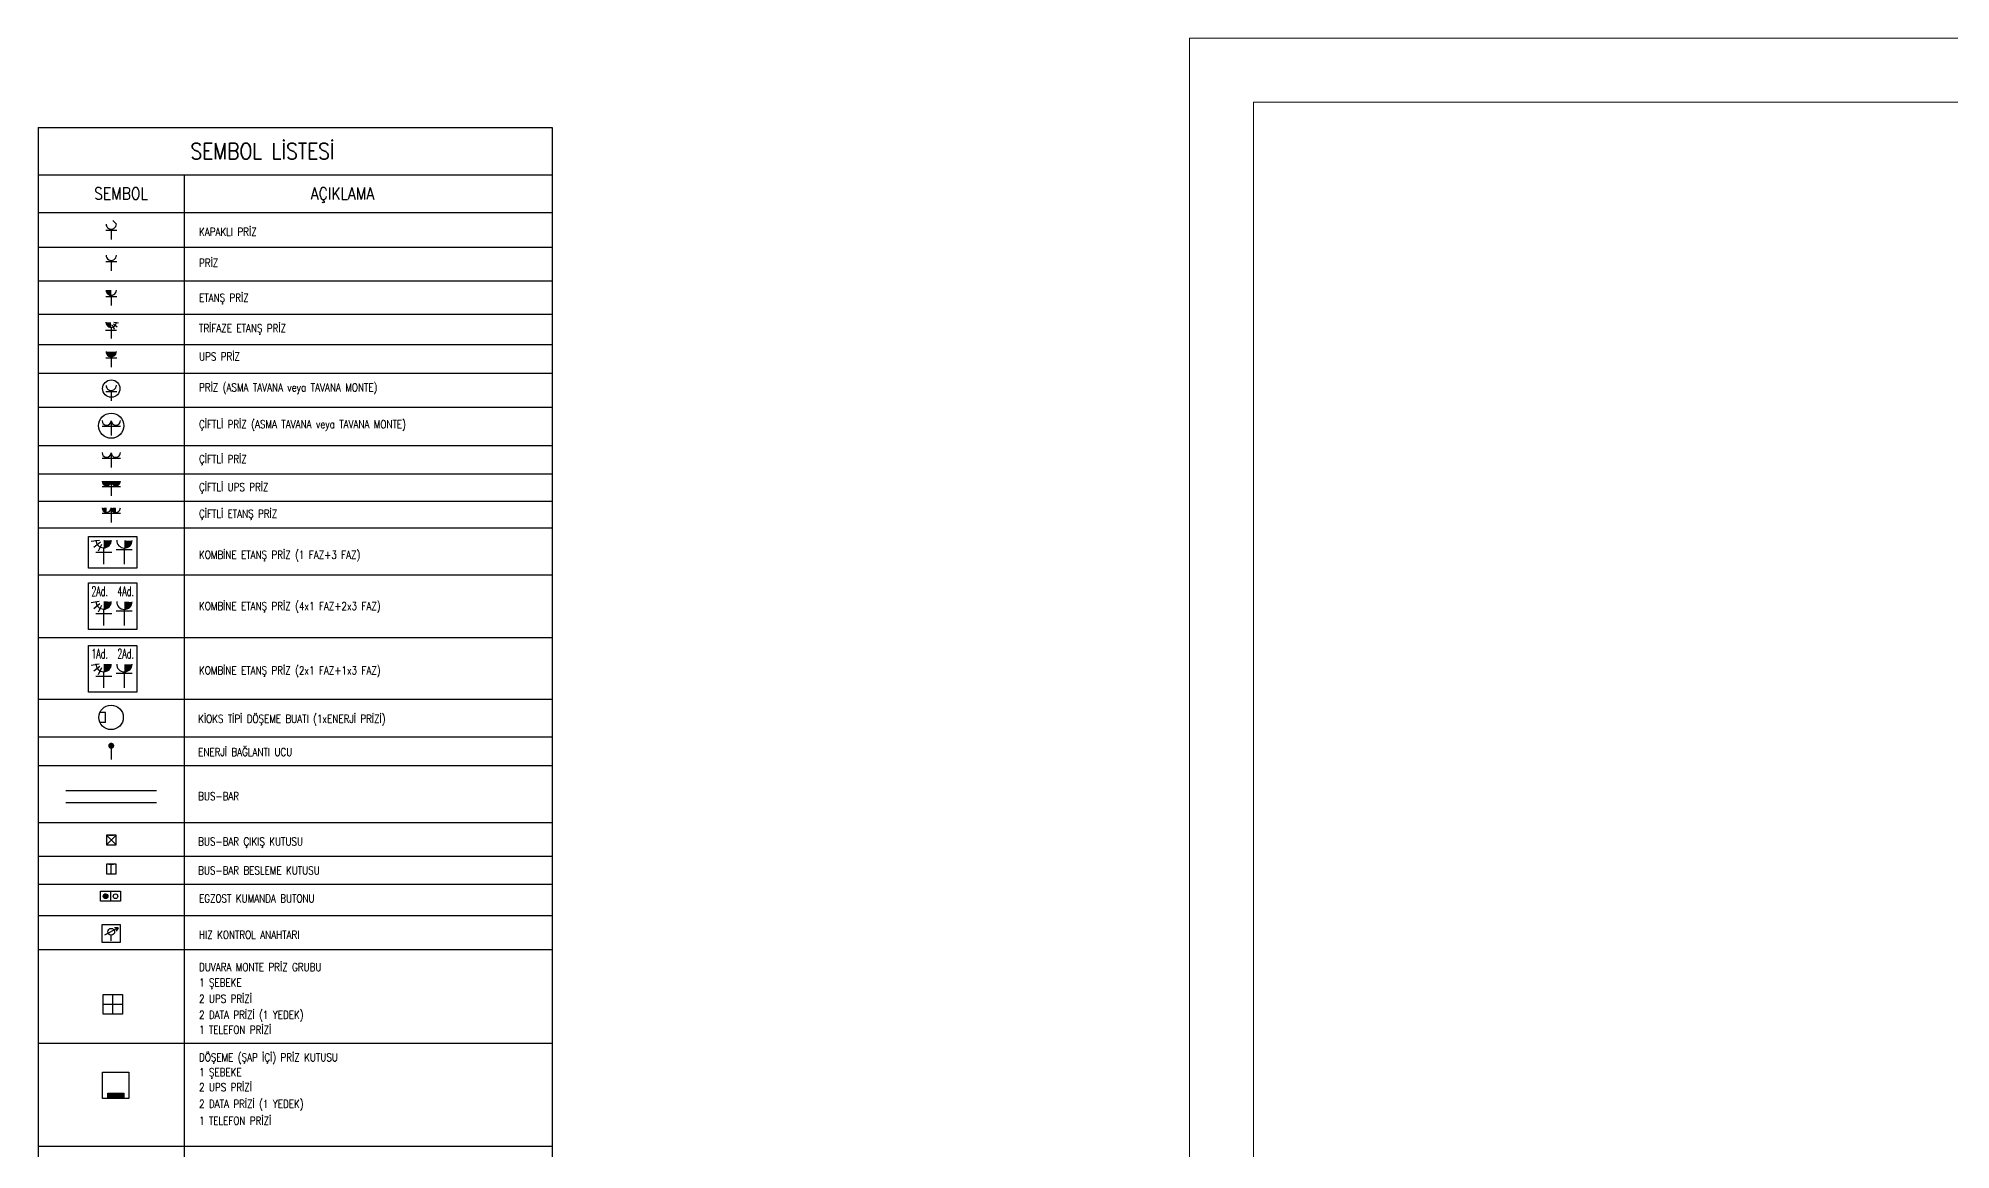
# Model space of a CAD drawing. Extents: x -9058 to 11890, y 0 to 6516.
# Drawn here: x -1439 to 951, y 2817 to 4205 of the extents above; entities that cross this region are included whole.
import ezdxf
from ezdxf.enums import TextEntityAlignment as Align

# ---------------------------------------------------------------- set-up
doc = ezdxf.new("R2010")
doc.units = 0
doc.header["$MEASUREMENT"] = 0
for name, color, linetype, lineweight in [('40A', 9, 'Continuous', 9), ('E-BUSBAR', 7, 'Continuous', 30), ('E-DATA BAGLATI UCU', 7, 'Continuous', 30), ('E-DUVARA MONTE PRİZ KUTUSU', 7, 'Continuous', 30), ('E-DÖŞEME (ŞAP İÇİ) PRİZ KUTUSU', 7, 'Continuous', 30), ('E-ETANŞ PRİZ', 7, 'Continuous', 30), ('E-KABLO', 7, 'Continuous', 30), ('E-KAPAKLI PRİZ', 7, 'Continuous', 30), ('E-KOMBİNE ETANŞ PRİZ (1 FAZ+3 FAZ)', 7, 'Continuous', 30), ('E-KOMBİNE ETANŞ PRİZ (1x1 FAZ+2x3 FAZ)', 7, 'Continuous', 30), ('E-KOMBİNE ETANŞ PRİZ (2x1 FAZ+4x3 FAZ)', 7, 'Continuous', 30), ('E-KUVVET', 7, 'Continuous', 30), ('E-MEKANIK', 3, 'Continuous', 30), ('E-PRİZ', 7, 'Continuous', 30), ('E-PRİZ (ASMA TAVANA MONTE)', 7, 'Continuous', 30), ('E-TRİFAZE ETANŞ PRİZ', 7, 'Continuous', 30), ('E-UPS PRİZ', 7, 'Continuous', 30), ('E-YAZI', 7, 'Continuous', 30), ('E-ÇİFTLİ ETANŞ PRİZ', 7, 'Continuous', 30), ('E-ÇİFTLİ PRİZ', 7, 'Continuous', 30), ('E-ÇİFTLİ PRİZ (ASMA TAVANA MONTE)', 7, 'Continuous', 30), ('E-ÇİFTLİ UPS PRİZ', 7, 'Continuous', 30)]:
    doc.layers.add(name, color=color, linetype=linetype, lineweight=lineweight)
doc.styles.add('E-YAZI', font='txttw.shx')

# ---------------------------------------------------------------- blocks, each defined once
blk = doc.blocks.new('10_DÖŞEME (ŞAP İÇİ) PRİZ KUTUSU')
at = {"layer": 'E-DÖŞEME (ŞAP İÇİ) PRİZ KUTUSU'}
blk.add_hatch(color=5, dxfattribs=at).paths.add_polyline_path([(0.73, 0.22), (0.73, 0.71), (-0.73, 0.71), (-0.73, 0.22)])
at = {"layer": 'E-DÖŞEME (ŞAP İÇİ) PRİZ KUTUSU', "color": 5}
for points in [[(1.22, 2.66), (1.22, 0.22), (-1.22, 0.22), (-1.22, 2.66)], [(0.73, 0.71), (0.73, 0.22), (-0.73, 0.22), (-0.73, 0.71)]]:
    blk.add_lwpolyline(points, close=True, dxfattribs=at)
blk = doc.blocks.new('10_DUVARA MONTE PRİZ KUTUSU')
at = {"layer": 'E-DUVARA MONTE PRİZ KUTUSU', "color": 4}
for p, q in [((24.5, 0), (-24.5, 0)), ((0, 24.5), (0, -24.5))]:
    blk.add_line(p, q, dxfattribs=at)
blk.add_lwpolyline([(-24.5, -24.5), (24.5, -24.5), (24.5, 24.5), (-24.5, 24.5)], close=True, dxfattribs=at)
blk = doc.blocks.new('KİOKS TİPİ ÇİNKÖ DÖKÜM BUAT ÇAP 130 150 mm')
at = {"layer": 'E-KUVVET', "color": 6}
for p, q in [((-8.9, 8), (-18.3, 8)), ((-8.9, -8.3), (-8.9, 8)), ((-8.9, -8.3), (-18.2, -8.3))]:
    blk.add_line(p, q, dxfattribs=at)
blk.add_circle((0, 0), 20, dxfattribs=at)
blk = doc.blocks.new('100_KAPAKLI PRİZ')
at = {"layer": 'E-KAPAKLI PRİZ', "color": 4}
for p, q in [((1.22, 3.6), (0.38, 4.44)), ((-1.22, 2.14), (1.28, 2.14)), ((0, 2.4), (0, 0))]:
    blk.add_line(p, q, dxfattribs=at)
blk.add_arc((0, 3.6), 1.2, 180.7551, 0.7551, dxfattribs=at)
blk = doc.blocks.new('100_PRİZ')
at = {"layer": 'E-PRİZ', "color": 4}
for p, q in [((-1.22, 2.14), (1.28, 2.14)), ((0, 2.4), (0, 0))]:
    blk.add_line(p, q, dxfattribs=at)
blk.add_arc((0, 3.6), 1.2, 180.7551, 0.7551, dxfattribs=at)
blk = doc.blocks.new('100_ETANŞ PRİZ')
at = {"layer": 'E-ETANŞ PRİZ', "color": 4}
for p, q in [((-1.22, 2.14), (1.28, 2.14)), ((0, 2.4), (0, 0))]:
    blk.add_line(p, q, dxfattribs=at)
at = {"layer": 'E-ETANŞ PRİZ', "color": 4, "const_width": 1.2}
blk.add_lwpolyline([(0.01, 3, -0.414214), (-0.6, 3.59)], format="xyb", dxfattribs=at)
at = {"layer": 'E-ETANŞ PRİZ', "color": 4}
blk.add_arc((0, 3.6), 1.2, 180.7551, 0.7551, dxfattribs=at)
blk = doc.blocks.new('100_TRİFAZE ETANŞ PRİZ')
at = {"layer": 'E-TRİFAZE ETANŞ PRİZ', "color": 4}
for p, q in [((1.22, 1.86), (-1.29, 1.86)), ((0, 2.54), (0, 0))]:
    blk.add_line(p, q, dxfattribs=at)
at = {"layer": 'E-TRİFAZE ETANŞ PRİZ', "color": 3}
for p, q in [((0.21, 3.17), (0.72, 2.16)), ((0.54, 3.34), (1.39, 2.67)), ((0.64, 3.76), (1.7, 3.6))]:
    blk.add_line(p, q, dxfattribs=at)
at = {"layer": 'E-TRİFAZE ETANŞ PRİZ', "color": 4, "const_width": 1.2}
blk.add_lwpolyline([(0, 3.14, -0.414214), (-0.61, 3.73)], format="xyb", dxfattribs=at)
at = {"layer": 'E-TRİFAZE ETANŞ PRİZ', "color": 4}
blk.add_arc((-0.01, 3.74), 1.2, 180.7551, 0.7551, dxfattribs=at)
blk = doc.blocks.new('100_UPS PRİZ')
at = {"layer": 'E-UPS PRİZ', "color": 4}
for p, q in [((-1.22, 2.14), (1.28, 2.14)), ((0, 2.4), (0, 0))]:
    blk.add_line(p, q, dxfattribs=at)
at = {"layer": 'E-UPS PRİZ', "color": 4, "const_width": 1.2}
blk.add_lwpolyline([(-0.6, 3.58, 0.97398), (0.6, 3.58, 0.97398)], format="xyb", dxfattribs=at)
at = {"layer": 'E-UPS PRİZ', "color": 4}
blk.add_arc((0, 3.6), 1.2, 180.7551, 0.7551, dxfattribs=at)
blk = doc.blocks.new('100_PRİZ (ASMA TAVANA MONTE)')
at = {"layer": 'E-PRİZ (ASMA TAVANA MONTE)', "color": 4}
for p, q in [((-1.22, 2.14), (1.28, 2.14)), ((0, 2.4), (0, 0))]:
    blk.add_line(p, q, dxfattribs=at)
at = {"layer": 'E-PRİZ (ASMA TAVANA MONTE)', "color": 3}
blk.add_circle((0.02, 2.85), 2.01, dxfattribs=at)
at = {"layer": 'E-PRİZ (ASMA TAVANA MONTE)', "color": 4}
blk.add_arc((0, 3.6), 1.2, 180.7551, 0.7551, dxfattribs=at)
blk = doc.blocks.new('100_ÇİFTLİ PRİZ')
at = {"layer": 'E-ÇİFTLİ PRİZ', "color": 4}
for p, q in [((-2.4, 2.43), (2.4, 2.43)), ((0, 3.86), (0, 0))]:
    blk.add_line(p, q, dxfattribs=at)
for centre, start, end in [((-1.2, 3.87), 179.6083, 359.6083), ((1.2, 3.87), 180.3917, 0.3917)]:
    blk.add_arc(centre, 1.2, start, end, dxfattribs=at)
blk = doc.blocks.new('100_ÇİFTLİ UPS PRİZ')
at = {"layer": 'E-ÇİFTLİ UPS PRİZ', "color": 4}
for p, q in [((-2.4, 2.43), (2.4, 2.43)), ((0, 3.86), (0, 0))]:
    blk.add_line(p, q, dxfattribs=at)
at = {"layer": 'E-ÇİFTLİ UPS PRİZ', "color": 4, "const_width": 1.2}
for points in [[(-1.8, 3.85, 0.97398), (-0.6, 3.85, 0.97398)], [(0.6, 3.85, 0.97398), (1.8, 3.85, 0.97398)]]:
    blk.add_lwpolyline(points, format="xyb", dxfattribs=at)
at = {"layer": 'E-ÇİFTLİ UPS PRİZ', "color": 4}
for centre, start, end in [((-1.2, 3.87), 179.6083, 359.6083), ((1.2, 3.87), 180.3917, 0.3917)]:
    blk.add_arc(centre, 1.2, start, end, dxfattribs=at)
blk = doc.blocks.new('100_ÇİFTLİ ETANŞ PRİZ 1')
at = {"layer": 'E-ÇİFTLİ ETANŞ PRİZ', "color": 4}
for p, q in [((-2.4, 2.43), (2.4, 2.43)), ((0, 3.86), (0, 0))]:
    blk.add_line(p, q, dxfattribs=at)
at = {"layer": 'E-ÇİFTLİ ETANŞ PRİZ', "color": 4, "const_width": 1.2}
for points in [[(-1.8, 3.85, 0.406513), (-1.2, 3.27, 0.406513)], [(0.6, 3.85, 0.410502), (1.21, 3.27, 0.410502)]]:
    blk.add_lwpolyline(points, format="xyb", dxfattribs=at)
at = {"layer": 'E-ÇİFTLİ ETANŞ PRİZ', "color": 4}
for centre, start, end in [((-1.2, 3.87), 179.6083, 359.6083), ((1.2, 3.87), 180.3917, 0.3917)]:
    blk.add_arc(centre, 1.2, start, end, dxfattribs=at)
blk = doc.blocks.new('100_KOMBİNE ETANŞ PRİZ (1 FAZ+3 FAZ)')
at = {"layer": 'E-KOMBİNE ETANŞ PRİZ (1 FAZ+3 FAZ)', "color": 3}
for p, q in [((-2.09, 4.35), (-3.35, 4.16)), ((-1.92, 4.04), (-2.95, 3.24)), ((-1.75, 3.72), (-2.28, 2.68))]:
    blk.add_line(p, q, dxfattribs=at)
at = {"layer": 'E-KOMBİNE ETANŞ PRİZ (1 FAZ+3 FAZ)', "color": 4}
for p, q in [((-1.42, 3.18), (-1.42, 0.64)), ((1.81, 3.15), (1.81, 0.64)), ((-2.64, 2.5), (-0.14, 2.5)), ((3.04, 2.88), (0.54, 2.88))]:
    blk.add_line(p, q, dxfattribs=at)
at = {"layer": 'E-KOMBİNE ETANŞ PRİZ (1 FAZ+3 FAZ)', "color": 3}
blk.add_lwpolyline([(-3.78, 4.93), (3.78, 4.93), (3.78, 0), (-3.78, 0)], close=True, dxfattribs=at)
at = {"layer": 'E-KOMBİNE ETANŞ PRİZ (1 FAZ+3 FAZ)', "color": 4, "const_width": 1.2}
for points in [[(-1.43, 3.78, 0.414214), (-0.82, 4.37)], [(1.81, 3.73, 0.414214), (2.42, 4.32)]]:
    blk.add_lwpolyline(points, format="xyb", dxfattribs=at)
at = {"layer": 'E-KOMBİNE ETANŞ PRİZ (1 FAZ+3 FAZ)', "color": 4}
for centre in [(-1.42, 4.38), (1.82, 4.35)]:
    blk.add_arc(centre, 1.2, 179.2449, 359.2449, dxfattribs=at)
blk = doc.blocks.new('E-KOMBİNE ETANŞ PRİZ (2x1 FAZ+4x3 FAZ)')
at = {"layer": 'E-KOMBİNE ETANŞ PRİZ (2x1 FAZ+4x3 FAZ)', "color": 3}
for p, q in [((-33.8, 69.6), (-53.6, 66.6)), ((-31.9, 63.7), (-47.2, 51.8)), ((-27.7, 60), (-36.5, 42.9))]:
    blk.add_line(p, q, dxfattribs=at)
at = {"layer": 'E-KOMBİNE ETANŞ PRİZ (2x1 FAZ+4x3 FAZ)', "color": 4}
for p, q in [((-22.8, 50.8), (-22.8, 10.2)), ((28.9, 50.3), (28.9, 10.2)), ((-42.2, 39.9), (-2.2, 39.9)), ((48.6, 46.1), (8.6, 46.1))]:
    blk.add_line(p, q, dxfattribs=at)
at = {"layer": 'E-KOMBİNE ETANŞ PRİZ (2x1 FAZ+4x3 FAZ)', "color": 3}
blk.add_lwpolyline([(-60.6, 116.2), (60.6, 116.2), (60.6, 0), (-60.6, 0)], close=True, dxfattribs=at)
at = {"layer": 'E-KOMBİNE ETANŞ PRİZ (2x1 FAZ+4x3 FAZ)', "color": 4, "const_width": 19.2}
for points in [[(-22.8, 60.4, 0.414214), (-13.1, 69.9)], [(28.9, 59.7, 0.414214), (38.7, 69.1)]]:
    blk.add_lwpolyline(points, format="xyb", dxfattribs=at)
at = {"layer": 'E-KOMBİNE ETANŞ PRİZ (2x1 FAZ+4x3 FAZ)', "color": 4}
for centre in [(-22.7, 70), (29.1, 69.5)]:
    blk.add_arc(centre, 19.2, 179.2449, 359.2449, dxfattribs=at)
at = {"layer": 'E-KOMBİNE ETANŞ PRİZ (2x1 FAZ+4x3 FAZ)', "color": 1, "style": 'E-YAZI', "width": 0.6}
for s, p in [('2Ad.', (-53.3, 83.6)), ('4Ad.', (11.6, 83.6))]:
    blk.add_text(s, height=24, dxfattribs=at).set_placement(p)
blk = doc.blocks.new('E-KOMBİNE ETANŞ PRİZ (1x1 FAZ+2x3 FAZ)')
at = {"layer": 'E-KOMBİNE ETANŞ PRİZ (1x1 FAZ+2x3 FAZ)', "color": 3}
for p, q in [((-33.8, 69.6), (-53.6, 66.6)), ((-31.9, 63.7), (-47.2, 51.8)), ((-27.7, 60), (-36.5, 42.9))]:
    blk.add_line(p, q, dxfattribs=at)
at = {"layer": 'E-KOMBİNE ETANŞ PRİZ (1x1 FAZ+2x3 FAZ)', "color": 4}
for p, q in [((-22.8, 50.8), (-22.8, 10.2)), ((28.9, 50.3), (28.9, 10.2)), ((-42.2, 39.9), (-2.2, 39.9)), ((48.6, 46.1), (8.6, 46.1))]:
    blk.add_line(p, q, dxfattribs=at)
at = {"layer": 'E-KOMBİNE ETANŞ PRİZ (1x1 FAZ+2x3 FAZ)', "color": 3}
blk.add_lwpolyline([(-60.6, 116.2), (60.6, 116.2), (60.6, 0), (-60.6, 0)], close=True, dxfattribs=at)
at = {"layer": 'E-KOMBİNE ETANŞ PRİZ (1x1 FAZ+2x3 FAZ)', "color": 4, "const_width": 19.2}
for points in [[(-22.8, 60.4, 0.414214), (-13.1, 69.9)], [(28.9, 59.7, 0.414214), (38.7, 69.1)]]:
    blk.add_lwpolyline(points, format="xyb", dxfattribs=at)
at = {"layer": 'E-KOMBİNE ETANŞ PRİZ (1x1 FAZ+2x3 FAZ)', "color": 4}
for centre in [(-22.7, 70), (29.1, 69.5)]:
    blk.add_arc(centre, 19.2, 179.2449, 359.2449, dxfattribs=at)
at = {"layer": 'E-KOMBİNE ETANŞ PRİZ (1x1 FAZ+2x3 FAZ)', "color": 1, "style": 'E-YAZI', "width": 0.6}
for s, p in [('1Ad.', (-53.3, 83.6)), ('2Ad.', (11.6, 83.6))]:
    blk.add_text(s, height=24, dxfattribs=at).set_placement(p)
blk = doc.blocks.new('ÇİFTLİ PRİZ (ASMA TAVANA MONTE)')
at = {"layer": 'E-ÇİFTLİ PRİZ (ASMA TAVANA MONTE)', "color": 4}
for p, q in [((-38.4, 50.2), (38.4, 50.2)), ((0, 73.2), (0, 11.4))]:
    blk.add_line(p, q, dxfattribs=at)
at = {"layer": 'E-ÇİFTLİ PRİZ (ASMA TAVANA MONTE)', "color": 3}
blk.add_circle((0, 52.4), 52.4, dxfattribs=at)
at = {"layer": 'E-ÇİFTLİ PRİZ (ASMA TAVANA MONTE)', "color": 4}
for centre, start, end in [((-19.2, 73.4), 179.60828, 359.60828), ((19.2, 73.4), 180.39172, 0.39172)]:
    blk.add_arc(centre, 19.2, start, end, dxfattribs=at)
blk = doc.blocks.new('BESLEME KUTUSU')
at = {"layer": 'E-BUSBAR', "color": 5}
blk.add_line((-7.5, 30), (7.5, 30), dxfattribs=at)
blk.add_line((-7.5, 30), (7.5, 30), dxfattribs=at)
at = {"layer": 'E-BUSBAR'}
blk.add_line((0, 0), (0, 30), dxfattribs=at)
at = {"layer": 'E-BUSBAR', "color": 5}
blk.add_lwpolyline([(-15, 0), (15, 0), (15, 30), (-15, 30)], close=True, dxfattribs=at)
blk = doc.blocks.new('BUTON')
at = {"layer": 'E-KABLO'}
h = blk.add_hatch(dxfattribs=at)
h.set_pattern_fill('ANSI31', color=3, scale=0.72)
h.set_pattern_definition([(45, (-42140.02699, -1158.77338), (-0.0636396103, 0.0636396103), [])])
edge = h.paths.add_edge_path()
edge.add_arc((-15.5, 19.5), 7.2, 0, 360)
at = {"layer": 'E-KABLO', "color": 4}
blk.add_line((0, 35.1), (0, 3.9), dxfattribs=at)
blk.add_lwpolyline([(-30.9, 3.9), (-30.9, 35.1), (30.9, 35.1), (30.9, 3.9)], close=True, dxfattribs=at)
at = {"layer": 'E-KABLO', "color": 3}
for centre in [(-15.5, 19.5), (15.5, 19.5)]:
    blk.add_circle(centre, 7.2, dxfattribs=at)
blk = doc.blocks.new('BUSBAR ÇIKIŞ')
at = {"layer": 'E-BUSBAR'}
for p, q in [((-15, 30), (15, 0)), ((-15, 0), (15, 30))]:
    blk.add_line(p, q, dxfattribs=at)
at = {"layer": 'E-BUSBAR', "color": 5}
blk.add_line((-7.5, 30), (7.5, 30), dxfattribs=at)
blk.add_line((-7.5, 30), (7.5, 30), dxfattribs=at)
blk.add_lwpolyline([(-15, 0), (15, 0), (15, 30), (-15, 30)], close=True, dxfattribs=at)
blk = doc.blocks.new('HIZ AYAR ANAHTARI')
at = {"layer": 'E-MEKANIK', "color": 7}
for p, q in [((-28, 56), (28, 56)), ((-28, 0), (-28, 56)), ((28, 0), (-28, 0)), ((28, 56), (28, 0))]:
    blk.add_line(p, q, dxfattribs=at)
at = {"layer": 'E-MEKANIK', "color": 4}
for p, q in [((22.2, 45.5), (-20.8, 22.8)), ((0, 4.9), (0, 23.2)), ((22.2, 45.5), (10.1, 45.9)), ((22.2, 45.5), (15.7, 35.3))]:
    blk.add_line(p, q, dxfattribs=at)
blk.add_circle((0, 33.8), 10.6, dxfattribs=at)

msp = doc.modelspace()

# ---------------------------------------------------------------- linework, layer by layer
at = {"layer": '40A'}
for points in [[(5945, 4205), (0, 4205), (0, 0), (5945, 0)], [(5405.06, 80), (80, 80), (80, 4125), (5405.06, 4125)]]:
    msp.add_lwpolyline(points, close=True, dxfattribs=at)
at = {"layer": 'E-BUSBAR', "color": 3}
for p, q in [((-1290.7, 3265.38), (-1404.22, 3265.38)), ((-1290.7, 3265.38), (-1404.22, 3265.38)), ((-1290.7, 3250.38), (-1404.22, 3250.38)), ((-1290.7, 3250.38), (-1404.22, 3250.38))]:
    msp.add_line(p, q, dxfattribs=at)
at = {"layer": 'E-DATA BAGLATI UCU', "color": 4}
msp.add_line((-1347.35, 3321.52), (-1347.35, 3304.25), dxfattribs=at)
at = {"layer": 'E-DATA BAGLATI UCU', "color": 4, "const_width": 3.75}
msp.add_lwpolyline([(-1349.22, 3321.52, -1), (-1345.47, 3321.52, -1)], format="xyb", close=True, dxfattribs=at)
at = {"layer": 'E-YAZI', "color": 4}
for p, q in [((-1438.53, 4093.44), (-1438.53, 1452.72)), ((-1438.53, 4093.44), (-796.2, 4093.44)), ((-796.2, 4093.44), (-796.2, 1452.72)), ((-1438.53, 4034.53), (-796.2, 4034.53)), ((-1438.53, 3987.47), (-796.2, 3987.47))]:
    msp.add_line(p, q, dxfattribs=at)
at = {"layer": 'E-YAZI', "color": 7}
for p, q in [((-1256.27, 4034.36), (-1256.27, 1452.72)), ((-1438.53, 3944.31), (-796.2, 3944.31)), ((-1438.53, 3901.91), (-796.2, 3901.91)), ((-1438.53, 3860.66), (-796.2, 3860.66)), ((-796.2, 3822.09), (-1438.53, 3822.09)), ((-796.2, 3786.23), (-1438.53, 3786.23)), ((-1438.53, 3744.43), (-796.2, 3744.43)), ((-1438.53, 3696.35), (-796.2, 3696.35)), ((-796.2, 3660.76), (-1438.53, 3660.76)), ((-796.2, 3626.39), (-1438.53, 3626.39)), ((-796.2, 3593.16), (-1438.53, 3593.16)), ((-796.2, 3534.6), (-1438.53, 3534.6)), ((-796.2, 3456.2), (-1438.53, 3456.2)), ((-796.2, 3379.25), (-1438.53, 3379.25)), ((-796.2, 3379.25), (-1438.53, 3379.25)), ((-796.2, 3332.28), (-1438.53, 3332.28)), ((-796.2, 3296.6), (-1438.53, 3296.6)), ((-796.2, 3296.6), (-1438.53, 3296.6)), ((-796.2, 3225.1), (-1438.53, 3225.1)), ((-796.2, 3183.35), (-1438.53, 3183.35)), ((-796.2, 3148.01), (-1438.53, 3148.01)), ((-796.2, 3109.01), (-1438.53, 3109.01)), ((-796.2, 3066.42), (-1438.53, 3066.42)), ((-796.2, 2949.81), (-1438.53, 2949.81)), ((-796.2, 2821.06), (-1438.53, 2821.06))]:
    msp.add_line(p, q, dxfattribs=at)

# ---------------------------------------------------------------- block references
at = {"layer": 'E-BUSBAR', "color": 1, "xscale": 0.4, "yscale": 0.4, "zscale": 0.4}
msp.add_blockref('BESLEME KUTUSU', (-1347.35, 3161.47), dxfattribs=at)
at = {"layer": 'E-DUVARA MONTE PRİZ KUTUSU', "color": 3, "xscale": -0.5, "yscale": 0.5, "zscale": 0.5, "rotation": 180}
msp.add_blockref('10_DUVARA MONTE PRİZ KUTUSU', (-1345.33, 2998.55), dxfattribs=at)
at = {"layer": 'E-DÖŞEME (ŞAP İÇİ) PRİZ KUTUSU', "xscale": 13.48039215686274, "yscale": 13.48039215686274, "zscale": 13.48039215686274}
msp.add_blockref('10_DÖŞEME (ŞAP İÇİ) PRİZ KUTUSU', (-1341.63, 2878.11), dxfattribs=at)
at = {"layer": 'E-ETANŞ PRİZ', "xscale": 5.399999999999999, "yscale": 5.399999999999999, "zscale": 5.399999999999999}
msp.add_blockref('100_ETANŞ PRİZ', (-1347.35, 3871.11), dxfattribs=at)
at = {"layer": 'E-KABLO', "color": 6, "xscale": 0.4, "yscale": 0.4, "zscale": 0.4}
for name, p in [('BUSBAR ÇIKIŞ', (-1347.35, 3197.83)), ('BUTON', (-1348.18, 3125.75)), ('HIZ AYAR ANAHTARI', (-1347.35, 3075.7))]:
    msp.add_blockref(name, p, dxfattribs=at)
at = {"layer": 'E-KAPAKLI PRİZ', "xscale": 5.399999999999999, "yscale": 5.399999999999999, "zscale": 5.399999999999999}
msp.add_blockref('100_KAPAKLI PRİZ', (-1347.35, 3953.61), dxfattribs=at)
at = {"layer": 'E-KOMBİNE ETANŞ PRİZ (1 FAZ+3 FAZ)', "xscale": 8, "yscale": 8, "zscale": 8}
msp.add_blockref('100_KOMBİNE ETANŞ PRİZ (1 FAZ+3 FAZ)', (-1345.46, 3543.2), dxfattribs=at)
at = {"layer": 'E-KOMBİNE ETANŞ PRİZ (1x1 FAZ+2x3 FAZ)', "color": 3, "xscale": 0.5, "yscale": 0.5, "zscale": 0.5}
msp.add_blockref('E-KOMBİNE ETANŞ PRİZ (1x1 FAZ+2x3 FAZ)', (-1345.46, 3388.6), dxfattribs=at)
at = {"layer": 'E-KOMBİNE ETANŞ PRİZ (2x1 FAZ+4x3 FAZ)', "color": 3, "xscale": 0.5, "yscale": 0.5, "zscale": 0.5}
msp.add_blockref('E-KOMBİNE ETANŞ PRİZ (2x1 FAZ+4x3 FAZ)', (-1345.46, 3466.68), dxfattribs=at)
at = {"layer": 'E-KUVVET', "xscale": 0.7650000000000001, "yscale": 0.7650000000000001, "zscale": 0.7650000000000001}
msp.add_blockref('KİOKS TİPİ ÇİNKÖ DÖKÜM BUAT ÇAP 130 150 mm', (-1347.52, 3356.95), dxfattribs=at)
at = {"layer": 'E-PRİZ', "xscale": 5.399999999999999, "yscale": 5.399999999999999, "zscale": 5.399999999999999}
msp.add_blockref('100_PRİZ', (-1347.35, 3914.64), dxfattribs=at)
at = {"layer": 'E-PRİZ (ASMA TAVANA MONTE)', "xscale": 5.399999999999999, "yscale": 5.399999999999999, "zscale": 5.399999999999999}
msp.add_blockref('100_PRİZ (ASMA TAVANA MONTE)', (-1347.35, 3752.18), dxfattribs=at)
at = {"layer": 'E-TRİFAZE ETANŞ PRİZ', "xscale": 5.399999999999999, "yscale": 5.399999999999999, "zscale": 5.399999999999999}
msp.add_blockref('100_TRİFAZE ETANŞ PRİZ', (-1347.4, 3830.16), dxfattribs=at)
at = {"layer": 'E-UPS PRİZ', "xscale": 5.399999999999999, "yscale": 5.399999999999999, "zscale": 5.399999999999999}
msp.add_blockref('100_UPS PRİZ', (-1347.35, 3794.38), dxfattribs=at)
at = {"layer": 'E-ÇİFTLİ ETANŞ PRİZ', "xscale": 4.799999999999999, "yscale": 4.799999999999999, "zscale": 4.799999999999999}
msp.add_blockref('100_ÇİFTLİ ETANŞ PRİZ 1', (-1347.35, 3600.15), dxfattribs=at)
at = {"layer": 'E-ÇİFTLİ PRİZ', "xscale": 4.799999999999999, "yscale": 4.799999999999999, "zscale": 4.799999999999999}
msp.add_blockref('100_ÇİFTLİ PRİZ', (-1347.35, 3668.91), dxfattribs=at)
at = {"layer": 'E-ÇİFTLİ PRİZ (ASMA TAVANA MONTE)', "color": 3, "xscale": 0.3, "yscale": 0.3, "zscale": 0.3}
msp.add_blockref('ÇİFTLİ PRİZ (ASMA TAVANA MONTE)', (-1347.35, 3705.45), dxfattribs=at)
at = {"layer": 'E-ÇİFTLİ UPS PRİZ', "xscale": 4.799999999999999, "yscale": 4.799999999999999, "zscale": 4.799999999999999}
msp.add_blockref('100_ÇİFTLİ UPS PRİZ', (-1347.35, 3633.49), dxfattribs=at)

# ---------------------------------------------------------------- texts
at = {"layer": 'E-YAZI', "color": 4, "style": 'E-YAZI', "width": 0.85}
for s, height, p in [('SEMBOL LİSTESİ', 20, (-1158.27, 4063.98)), ('SEMBOL', 15, (-1335.06, 4011.14)), ('AÇIKLAMA', 15, (-1058.44, 4011.14))]:
    msp.add_text(s, height=height, dxfattribs=at).set_placement(p, align=Align.MIDDLE_CENTER)
at = {"layer": 'E-YAZI', "color": 3, "style": 'E-YAZI', "width": 0.8}
for s, p in [('KAPAKLI PRİZ', (-1237.6, 3958.46)), ('PRİZ', (-1237.6, 3919.49)), ('ETANŞ PRİZ', (-1237.6, 3875.95)), ('TRİFAZE ETANŞ PRİZ', (-1237.6, 3837.77)), ('UPS PRİZ', (-1237.6, 3802.6)), ('PRİZ (ASMA TAVANA veya TAVANA MONTE)', (-1237.6, 3764)), ('ÇİFTLİ PRİZ (ASMA TAVANA veya TAVANA MONTE)', (-1237.6, 3717.98)), ('ÇİFTLİ PRİZ', (-1237.6, 3674.55)), ('ÇİFTLİ UPS PRİZ', (-1237.6, 3639.51)), ('ÇİFTLİ ETANŞ PRİZ', (-1237.6, 3606.28)), ('KOMBİNE ETANŞ PRİZ (1 FAZ+3 FAZ)', (-1237.6, 3554.95)), ('KOMBİNE ETANŞ PRİZ (4x1 FAZ+2x3 FAZ)', (-1237.6, 3490.98)), ('KOMBİNE ETANŞ PRİZ (2x1 FAZ+1x3 FAZ)', (-1237.6, 3410.62)), ('KİOKS TİPİ DÖŞEME BUATI (1xENERJİ PRİZİ)', (-1238.67, 3350.13)), ('ENERJİ BAĞLANTI UCU', (-1238.67, 3308.67)), ('BUS-BAR', (-1238.67, 3253.48)), ('BUS-BAR ÇIKIŞ KUTUSU', (-1238.67, 3196.9)), ('BUS-BAR BESLEME KUTUSU', (-1238.67, 3160.73)), ('EGZOST KUMANDA BUTONU', (-1237.6, 3125.77)), ('HIZ KONTROL ANAHTARI', (-1237.6, 3080.39)), ('DUVARA MONTE PRİZ GRUBU', (-1237.6, 3040.12)), ('2 UPS PRİZİ', (-1237.6, 3000.58)), ('1 ŞEBEKE', (-1237.6, 3020.73)), ('2 DATA PRİZİ (1 YEDEK)', (-1237.6, 2980.43)), ('1 TELEFON PRİZİ', (-1237.6, 2961.79)), ('DÖŞEME (ŞAP İÇİ) PRİZ KUTUSU', (-1237.6, 2927.34)), ('1 ŞEBEKE', (-1237.6, 2908.7)), ('2 UPS PRİZİ', (-1237.6, 2890.07)), ('2 DATA PRİZİ (1 YEDEK)', (-1237.6, 2869.16)), ('1 TELEFON PRİZİ', (-1237.6, 2848.25))]:
    msp.add_text(s, height=10, dxfattribs=at).set_placement(p)

doc.saveas('drawing.dxf')
